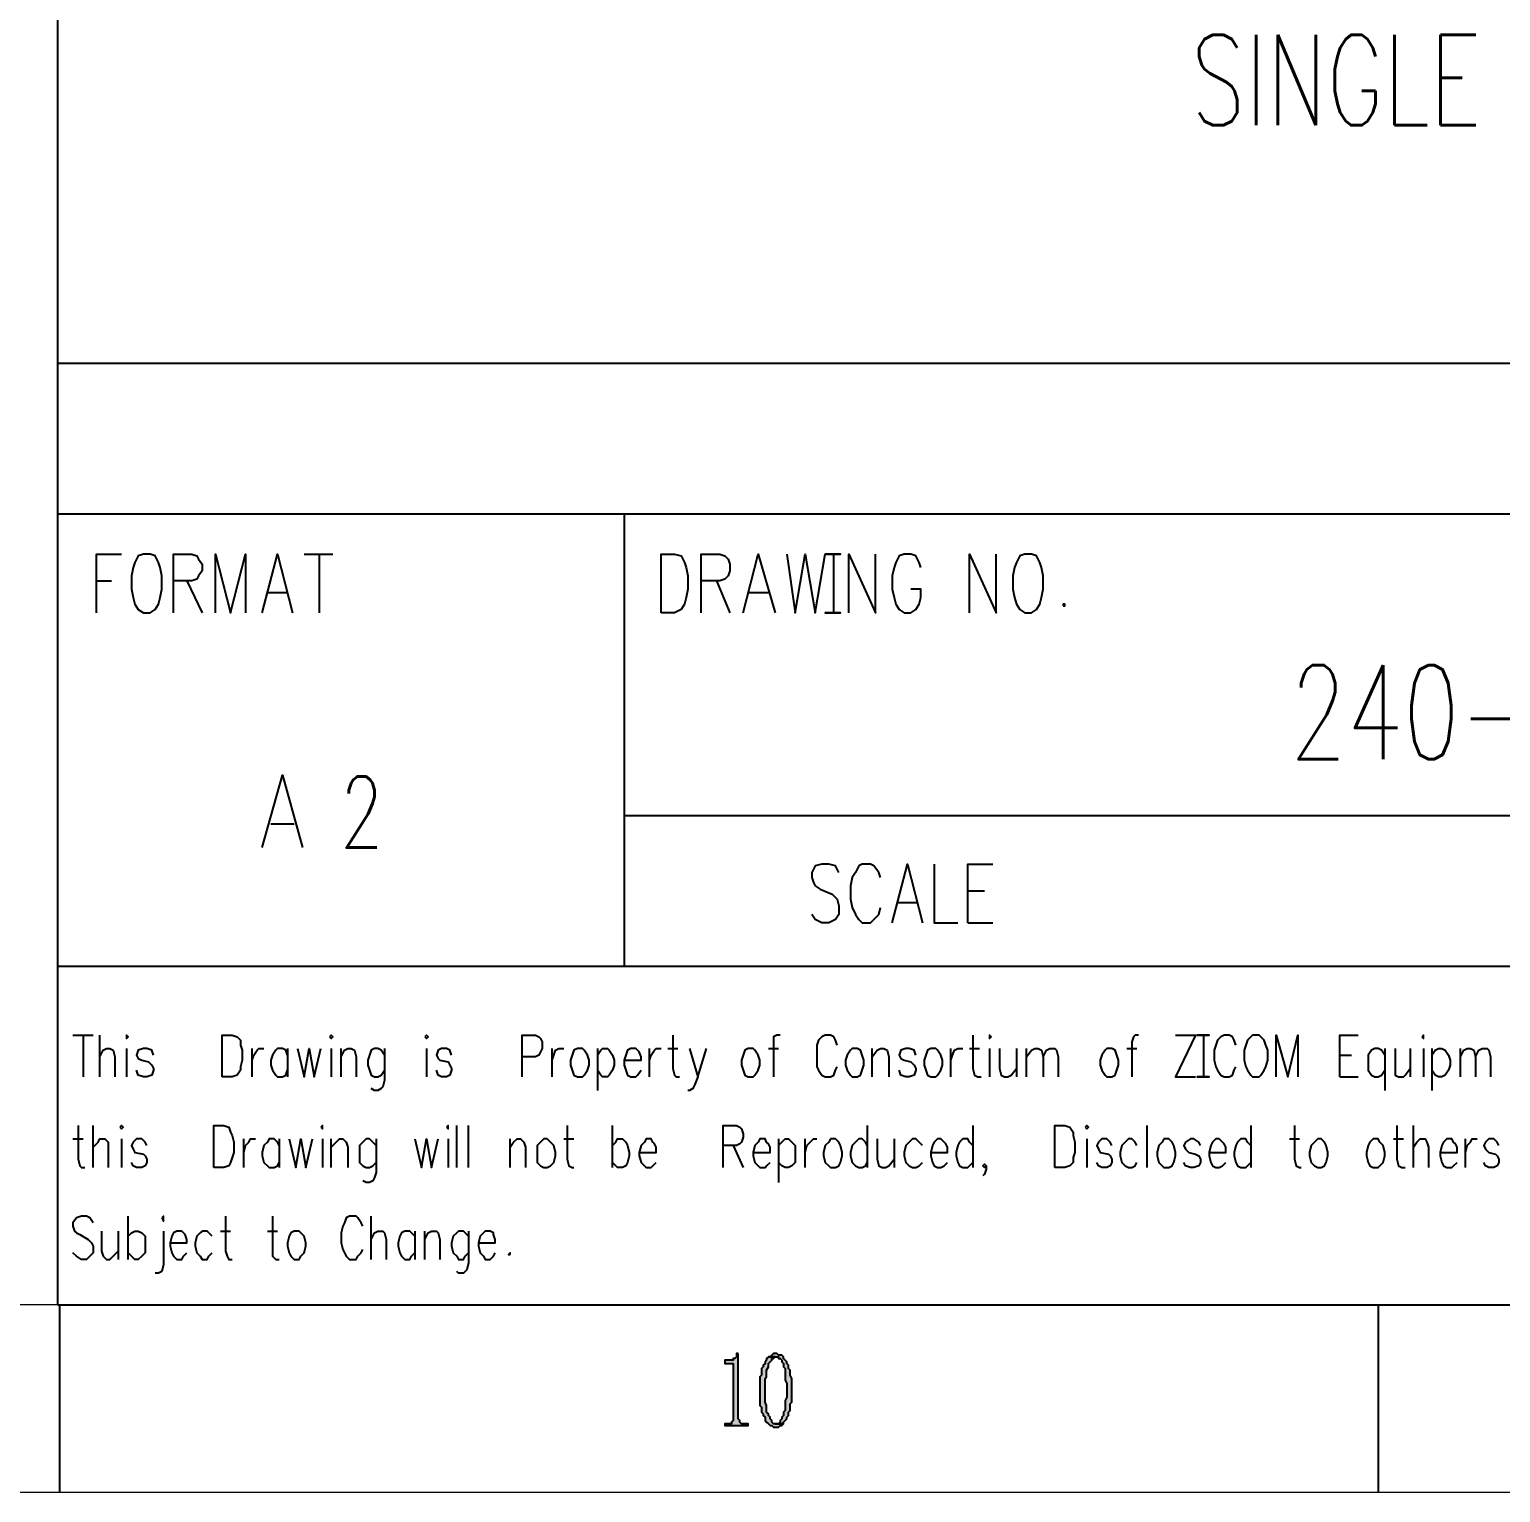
# Model space of a CAD drawing. Header units: inches. Extents: x 35 to 2894, y 23 to 617.
# Drawn here: x 1680.5 to 1758.6, y 22.8 to 100.5 of the extents above; entities that cross this region are included whole.
import ezdxf

# ---------------------------------------------------------------- set-up
doc = ezdxf.new("R2010")
doc.units = ezdxf.units.IN
doc.header["$MEASUREMENT"] = 0
doc.layers.add('Layer 1', color=7, linetype='Continuous')
doc.styles.add('HZTXT', font='simplexs.shx', dxfattribs={"width": 0.7, "bigfont": 'hztxt.shx'})
doc.styles.add('ROMANS', font='txt.shx', dxfattribs={"width": 0.8})

msp = doc.modelspace()

# ---------------------------------------------------------------- hatches: boundary and pattern name
at = {"layer": 'Layer 1'}
for points in [[(1718.11, 30.187), (1718.021, 30.187), (1718.021, 30.098), (1718.021, 30.009), (1717.932, 29.92), (1717.843, 29.92), (1717.843, 29.831), (1717.398, 29.831), (1717.398, 29.653), (1717.843, 29.653), (1717.843, 29.564), (1717.843, 26.628), (1717.754, 26.54), (1717.754, 26.451), (1717.665, 26.451), (1717.576, 26.451), (1717.398, 26.451), (1717.398, 26.362), (1718.644, 26.362), (1718.644, 26.451), (1718.466, 26.451), (1718.288, 26.451), (1718.199, 26.54), (1718.199, 26.628), (1718.11, 26.717)], [(1719.711, 30.009), (1719.622, 29.92), (1719.622, 29.831), (1719.534, 29.742), (1719.534, 29.653), (1719.445, 29.564), (1719.445, 29.475), (1719.356, 29.386), (1719.356, 29.03), (1719.266, 28.941), (1719.266, 27.429), (1719.356, 27.34), (1719.356, 27.251), (1719.356, 27.073), (1719.445, 26.984), (1719.445, 26.895), (1719.534, 26.806), (1719.534, 26.628), (1719.622, 26.54), (1719.711, 26.451), (1719.8, 26.362), (1719.889, 26.362), (1719.978, 26.272), (1720.245, 26.272), (1720.334, 26.362), (1720.423, 26.362), (1720.512, 26.451), (1719.978, 26.451), (1719.889, 26.54), (1719.889, 26.628), (1719.8, 26.717), (1719.8, 26.806), (1719.711, 26.895), (1719.711, 26.984), (1719.622, 27.073), (1719.622, 27.429), (1719.534, 27.607), (1719.534, 28.852), (1719.622, 28.941), (1719.622, 29.297), (1719.711, 29.475), (1719.711, 29.653), (1719.8, 29.742), (1719.889, 29.831), (1719.889, 29.92), (1719.978, 29.92), (1720.067, 30.009)], [(1720.067, 30.187), (1719.978, 30.187), (1719.889, 30.098), (1719.8, 30.009), (1719.711, 30.009), (1720.067, 30.009), (1720.245, 30.009), (1720.245, 29.92), (1720.334, 29.92), (1720.423, 29.831), (1720.423, 29.742), (1720.512, 29.653), (1720.512, 29.475), (1720.601, 29.386), (1720.601, 28.764), (1720.69, 28.586), (1720.69, 28.497), (1720.69, 28.408), (1720.69, 27.874), (1720.601, 27.696), (1720.601, 27.162), (1720.512, 27.073), (1720.512, 26.895), (1720.423, 26.806), (1720.423, 26.717), (1720.334, 26.628), (1720.334, 26.54), (1720.245, 26.451), (1720.067, 26.451), (1720.512, 26.451), (1720.512, 26.54), (1720.601, 26.628), (1720.69, 26.717), (1720.69, 26.806), (1720.779, 26.895), (1720.779, 27.073), (1720.868, 27.162), (1720.868, 27.518), (1720.957, 27.607), (1720.957, 28.852), (1720.868, 29.03), (1720.868, 29.297), (1720.779, 29.386), (1720.779, 29.564), (1720.69, 29.653), (1720.69, 29.742), (1720.601, 29.831), (1720.512, 29.92), (1720.512, 30.009), (1720.423, 30.098), (1720.245, 30.098), (1720.156, 30.187)]]:
    msp.add_hatch(color=0, dxfattribs=at).paths.add_polyline_path(points)

# ---------------------------------------------------------------- linework, layer by layer
for p, q in [((1681.991, 82.751), (1882.067, 82.751)), ((1681.991, 74.748), (1882.067, 74.748))]:
    msp.add_line(p, q)
at = {"layer": 'Layer 1', "color": 5, "lineweight": 15}
msp.add_lwpolyline([(1051.96, 616.805), (1892.031, 616.805), (1892.031, 22.803), (1051.96, 22.803), (1051.96, 616.805)], dxfattribs=at)
at = {"layer": 'Layer 1', "color": 0, "lineweight": 9}
msp.add_lwpolyline([(1061.923, 606.841), (1882.067, 606.841), (1882.067, 32.767), (1061.923, 32.767), (1061.923, 606.841)], dxfattribs=at)
at = {"layer": 'Layer 1', "color": 0, "lineweight": -3}
for points in [[(1681.991, 32.767), (1681.991, 254.817)], [(1681.991, 74.757), (1882.067, 74.757)], [(1712.061, 74.757), (1712.061, 50.737)], [(1712.061, 74.757), (1712.061, 50.737)], [(1684.037, 69.508), (1684.037, 72.622), (1685.372, 72.622)], [(1686.528, 72.622), (1686.261, 72.533), (1686.084, 72.177), (1685.995, 71.91), (1685.906, 71.465), (1685.906, 70.754), (1685.995, 70.309), (1686.084, 69.953), (1686.261, 69.686), (1686.528, 69.508), (1686.884, 69.508), (1687.151, 69.686), (1687.329, 69.953), (1687.418, 70.309), (1687.507, 70.754), (1687.507, 71.465), (1687.418, 71.91), (1687.329, 72.177), (1687.151, 72.533), (1686.884, 72.622), (1686.528, 72.622)], [(1688.13, 69.508), (1688.13, 72.622), (1689.108, 72.622), (1689.375, 72.533), (1689.464, 72.355), (1689.642, 72.088), (1689.642, 71.732), (1689.464, 71.465), (1689.375, 71.288), (1689.108, 71.199), (1688.13, 71.199)], [(1690.354, 69.508), (1690.354, 72.622), (1691.154, 69.508), (1691.955, 72.622), (1691.955, 69.508)], [(1692.845, 69.508), (1693.646, 72.622), (1694.446, 69.508)], [(1695.069, 72.622), (1696.581, 72.622)], [(1695.87, 72.622), (1695.87, 69.508)], [(1714.018, 69.508), (1714.018, 72.622), (1714.729, 72.622), (1715.086, 72.533), (1715.263, 72.177), (1715.352, 71.91), (1715.441, 71.465), (1715.441, 70.754), (1715.352, 70.309), (1715.263, 69.953), (1715.086, 69.686), (1714.729, 69.508), (1714.018, 69.508)], [(1716.153, 69.508), (1716.153, 72.622), (1717.131, 72.622), (1717.398, 72.533), (1717.576, 72.355), (1717.665, 72.088), (1717.665, 71.732), (1717.576, 71.465), (1717.398, 71.288), (1717.131, 71.199), (1716.153, 71.199)], [(1718.377, 69.508), (1719.177, 72.622), (1720.067, 69.508)], [(1720.69, 72.622), (1721.134, 69.508), (1721.669, 72.622), (1722.202, 69.508), (1722.736, 72.622)], [(1723.181, 69.508), (1723.536, 69.508), (1722.736, 69.508), (1723.181, 69.508), (1723.181, 72.622), (1723.536, 72.622), (1722.736, 72.622), (1723.181, 72.622)], [(1723.982, 69.508), (1723.982, 72.622), (1725.405, 69.508), (1725.405, 72.622)], [(1727.807, 71.91), (1727.718, 72.177), (1727.54, 72.533), (1727.273, 72.622), (1726.917, 72.622), (1726.65, 72.533), (1726.472, 72.177), (1726.383, 71.91), (1726.294, 71.465), (1726.294, 70.754), (1726.383, 70.309), (1726.472, 69.953), (1726.65, 69.686), (1726.917, 69.508), (1727.273, 69.508), (1727.54, 69.686), (1727.718, 69.953), (1727.807, 70.309), (1727.807, 70.754), (1727.273, 70.754)], [(1730.387, 69.508), (1730.387, 72.622), (1731.81, 69.508), (1731.81, 72.622)], [(1733.322, 72.622), (1733.055, 72.533), (1732.878, 72.177), (1732.789, 71.91), (1732.7, 71.465), (1732.7, 70.754), (1732.789, 70.309), (1732.878, 69.953), (1733.055, 69.686), (1733.322, 69.508), (1733.679, 69.508), (1733.945, 69.686), (1734.123, 69.953), (1734.212, 70.309), (1734.301, 70.754), (1734.301, 71.465), (1734.212, 71.91), (1734.123, 72.177), (1733.945, 72.533), (1733.679, 72.622), (1733.322, 72.622)], [(1684.037, 71.199), (1684.838, 71.199)], [(1688.841, 71.199), (1689.642, 69.508)], [(1716.953, 71.199), (1717.665, 69.508)], [(1693.111, 70.576), (1694.179, 70.576)], [(1718.644, 70.576), (1719.711, 70.576)], [(1735.368, 69.864), (1735.458, 69.864), (1735.458, 69.953), (1735.368, 69.953), (1735.368, 69.864)], [(1692.845, 57.053), (1693.912, 60.879), (1694.98, 57.053)], [(1712.061, 58.744), (1852.087, 58.744)], [(1693.289, 58.299), (1694.535, 58.299)], [(1723.447, 55.719), (1723.27, 56.075), (1722.914, 56.164), (1722.558, 56.164), (1722.202, 56.075), (1722.024, 55.719), (1722.024, 55.452), (1722.113, 55.185), (1722.202, 55.008), (1722.469, 54.829), (1723.092, 54.563), (1723.27, 54.385), (1723.358, 54.296), (1723.447, 53.94), (1723.447, 53.495), (1723.27, 53.228), (1722.914, 53.05), (1722.558, 53.05), (1722.202, 53.228), (1722.024, 53.495)], [(1725.672, 55.452), (1725.582, 55.719), (1725.316, 56.075), (1725.138, 56.164), (1724.693, 56.164), (1724.515, 56.075), (1724.337, 55.719), (1724.159, 55.452), (1724.07, 55.008), (1724.07, 54.296), (1724.159, 53.851), (1724.337, 53.495), (1724.515, 53.228), (1724.693, 53.05), (1725.138, 53.05), (1725.316, 53.228), (1725.582, 53.495), (1725.672, 53.851)], [(1726.294, 53.05), (1727.095, 56.164), (1727.896, 53.05)], [(1728.518, 56.164), (1728.518, 53.05), (1729.764, 53.05)], [(1730.298, 53.05), (1730.298, 56.164), (1731.632, 56.164)], [(1730.298, 54.741), (1731.187, 54.741)], [(1726.561, 54.118), (1727.629, 54.118)], [(1730.298, 53.05), (1731.632, 53.05)], [(1681.991, 50.737), (1882.067, 50.737)], [(1681.991, 50.737), (1882.067, 50.737)], [(1681.991, 50.737), (1882.067, 50.737)], [(1681.991, 50.737), (1882.067, 50.737)], [(1682.792, 47.09), (1683.86, 47.09)], [(1683.325, 47.09), (1683.325, 44.866)], [(1684.215, 44.866), (1684.215, 47.09)], [(1685.638, 47.001), (1685.638, 46.912), (1685.727, 47.001), (1685.638, 47.09), (1685.638, 47.001)], [(1690.709, 44.866), (1690.709, 47.09), (1691.243, 47.09), (1691.51, 47.001), (1691.688, 46.823), (1691.688, 46.556), (1691.777, 46.289), (1691.777, 45.755), (1691.688, 45.4), (1691.688, 45.221), (1691.51, 44.955), (1691.243, 44.866), (1690.709, 44.866)], [(1696.403, 47.001), (1696.492, 46.912), (1696.581, 47.001), (1696.492, 47.09), (1696.403, 47.001)], [(1701.474, 47.001), (1701.563, 46.912), (1701.652, 47.001), (1701.563, 47.09), (1701.474, 47.001)], [(1706.634, 44.866), (1706.634, 47.09), (1707.345, 47.09), (1707.524, 47.001), (1707.613, 46.912), (1707.702, 46.734), (1707.702, 46.378), (1707.613, 46.2), (1707.524, 46.022), (1707.345, 45.933), (1706.634, 45.933)], [(1714.64, 47.09), (1714.64, 45.311), (1714.729, 44.955), (1714.818, 44.866), (1714.996, 44.866)], [(1720.334, 47.09), (1720.156, 47.09), (1719.978, 47.001), (1719.978, 44.866)], [(1723.358, 46.556), (1723.27, 46.823), (1723.181, 47.001), (1723.003, 47.09), (1722.736, 47.09), (1722.558, 47.001), (1722.38, 46.823), (1722.291, 46.556), (1722.291, 45.4), (1722.38, 45.221), (1722.558, 44.955), (1722.736, 44.866), (1723.003, 44.866), (1723.181, 44.955), (1723.27, 45.221), (1723.358, 45.4)], [(1730.565, 47.09), (1730.565, 45.311), (1730.654, 44.955), (1730.831, 44.866), (1731.009, 44.866)], [(1731.455, 47.001), (1731.455, 46.912), (1731.543, 47.001), (1731.455, 47.09), (1731.455, 47.001)], [(1739.372, 47.09), (1739.194, 47.09), (1739.105, 47.001), (1739.016, 46.734), (1739.016, 44.866)], [(1750.047, 44.866), (1750.047, 47.09), (1751.026, 47.09)], [(1754.407, 47.001), (1754.495, 46.912), (1754.495, 47.09), (1754.407, 47.001)], [(1684.215, 45.933), (1684.393, 46.289), (1684.571, 46.378), (1684.749, 46.378), (1684.927, 46.289), (1685.016, 45.933), (1685.016, 44.866)], [(1685.638, 46.378), (1685.638, 44.866)], [(1687.062, 46.022), (1686.973, 46.289), (1686.706, 46.378), (1686.528, 46.378), (1686.261, 46.289), (1686.173, 46.022), (1686.261, 45.844), (1686.439, 45.755), (1686.795, 45.666), (1686.973, 45.488), (1687.062, 45.311), (1687.062, 45.221), (1686.973, 44.955), (1686.706, 44.866), (1686.528, 44.866), (1686.261, 44.955), (1686.173, 45.221)], [(1692.311, 44.866), (1692.311, 46.378)], [(1692.311, 45.755), (1692.4, 46.022), (1692.578, 46.289), (1692.667, 46.378), (1692.933, 46.378)], [(1694.179, 46.022), (1694.09, 46.289), (1693.912, 46.378), (1693.646, 46.378), (1693.557, 46.289), (1693.378, 46.022), (1693.289, 45.755), (1693.289, 45.488), (1693.378, 45.221), (1693.557, 44.955), (1693.646, 44.866), (1693.912, 44.866), (1694.09, 44.955), (1694.179, 45.221)], [(1694.179, 46.378), (1694.179, 44.866)], [(1694.713, 46.378), (1695.069, 44.866), (1695.335, 46.378), (1695.603, 44.866), (1695.958, 46.378)], [(1696.492, 46.378), (1696.492, 44.866)], [(1697.026, 44.866), (1697.026, 46.378)], [(1697.026, 45.933), (1697.204, 46.289), (1697.381, 46.378), (1697.559, 46.378), (1697.738, 46.289), (1697.827, 45.933), (1697.827, 44.866)], [(1699.339, 46.022), (1699.161, 46.289), (1698.983, 46.378), (1698.805, 46.378), (1698.627, 46.289), (1698.538, 46.022), (1698.449, 45.755), (1698.449, 45.488), (1698.538, 45.221), (1698.627, 44.955), (1698.805, 44.866), (1698.983, 44.866), (1699.161, 44.955), (1699.339, 45.221)], [(1699.339, 46.378), (1699.339, 44.688), (1699.25, 44.332), (1699.161, 44.243), (1698.983, 44.154), (1698.805, 44.154), (1698.627, 44.243)], [(1701.563, 46.378), (1701.563, 44.866)], [(1702.897, 46.022), (1702.808, 46.289), (1702.63, 46.378), (1702.364, 46.378), (1702.186, 46.289), (1702.097, 46.022), (1702.186, 45.844), (1702.275, 45.755), (1702.719, 45.666), (1702.808, 45.488), (1702.897, 45.311), (1702.897, 45.221), (1702.808, 44.955), (1702.63, 44.866), (1702.364, 44.866), (1702.186, 44.955), (1702.097, 45.221)], [(1708.235, 44.866), (1708.235, 46.378)], [(1708.235, 45.755), (1708.324, 46.022), (1708.413, 46.289), (1708.591, 46.378), (1708.858, 46.378)], [(1709.57, 46.378), (1709.391, 46.289), (1709.302, 46.022), (1709.214, 45.755), (1709.214, 45.488), (1709.302, 45.221), (1709.391, 44.955), (1709.57, 44.866), (1709.837, 44.866), (1709.926, 44.955), (1710.103, 45.221), (1710.192, 45.488), (1710.192, 45.755), (1710.103, 46.022), (1709.926, 46.289), (1709.837, 46.378), (1709.57, 46.378)], [(1710.637, 46.378), (1710.637, 44.154)], [(1710.637, 46.022), (1710.815, 46.289), (1710.904, 46.378), (1711.171, 46.378), (1711.26, 46.289), (1711.438, 46.022), (1711.526, 45.755), (1711.526, 45.488), (1711.438, 45.221), (1711.26, 44.955), (1711.171, 44.866), (1710.904, 44.866), (1710.815, 44.955), (1710.637, 45.221)], [(1712.061, 45.755), (1712.95, 45.755), (1712.95, 45.933), (1712.861, 46.2), (1712.772, 46.289), (1712.683, 46.378), (1712.416, 46.378), (1712.238, 46.289), (1712.15, 46.022), (1712.061, 45.755), (1712.061, 45.488), (1712.15, 45.221), (1712.238, 44.955), (1712.416, 44.866), (1712.683, 44.866), (1712.772, 44.955), (1712.95, 45.221)], [(1713.395, 44.866), (1713.395, 46.378)], [(1713.395, 45.755), (1713.484, 46.022), (1713.662, 46.289), (1713.75, 46.378), (1714.018, 46.378)], [(1714.374, 46.378), (1714.907, 46.378)], [(1715.53, 46.378), (1715.975, 44.866), (1716.42, 46.378)], [(1718.644, 46.378), (1718.466, 46.289), (1718.377, 46.022), (1718.288, 45.755), (1718.288, 45.488), (1718.377, 45.221), (1718.466, 44.955), (1718.644, 44.866), (1718.91, 44.866), (1718.999, 44.955), (1719.177, 45.221), (1719.266, 45.488), (1719.266, 45.755), (1719.177, 46.022), (1718.999, 46.289), (1718.91, 46.378), (1718.644, 46.378)], [(1719.711, 46.378), (1720.245, 46.378)], [(1724.159, 46.378), (1724.07, 46.289), (1723.893, 46.022), (1723.804, 45.755), (1723.804, 45.488), (1723.893, 45.221), (1724.07, 44.955), (1724.159, 44.866), (1724.426, 44.866), (1724.604, 44.955), (1724.693, 45.221), (1724.782, 45.488), (1724.782, 45.755), (1724.693, 46.022), (1724.604, 46.289), (1724.426, 46.378), (1724.159, 46.378)], [(1725.227, 44.866), (1725.227, 46.378)], [(1725.227, 45.933), (1725.494, 46.289), (1725.672, 46.378), (1725.85, 46.378), (1726.028, 46.289), (1726.117, 45.933), (1726.117, 44.866)], [(1727.54, 46.022), (1727.451, 46.289), (1727.184, 46.378), (1727.007, 46.378), (1726.739, 46.289), (1726.65, 46.022), (1726.739, 45.844), (1726.917, 45.755), (1727.273, 45.666), (1727.451, 45.488), (1727.54, 45.311), (1727.54, 45.221), (1727.451, 44.955), (1727.184, 44.866), (1727.007, 44.866), (1726.739, 44.955), (1726.65, 45.221)], [(1728.341, 46.378), (1728.163, 46.289), (1728.074, 46.022), (1727.985, 45.755), (1727.985, 45.488), (1728.074, 45.221), (1728.163, 44.955), (1728.341, 44.866), (1728.607, 44.866), (1728.696, 44.955), (1728.874, 45.221), (1728.963, 45.488), (1728.963, 45.755), (1728.874, 46.022), (1728.696, 46.289), (1728.607, 46.378), (1728.341, 46.378)], [(1729.408, 44.866), (1729.408, 46.378)], [(1729.408, 45.755), (1729.497, 46.022), (1729.586, 46.289), (1729.764, 46.378), (1730.031, 46.378)], [(1730.387, 46.378), (1730.92, 46.378)], [(1731.455, 46.378), (1731.455, 44.866)], [(1731.988, 46.378), (1731.988, 45.311), (1732.077, 44.955), (1732.255, 44.866), (1732.433, 44.866), (1732.611, 44.955), (1732.878, 45.311)], [(1732.878, 46.378), (1732.878, 44.866)], [(1733.412, 44.866), (1733.412, 46.378)], [(1733.412, 45.933), (1733.679, 46.289), (1733.856, 46.378), (1734.034, 46.378), (1734.212, 46.289), (1734.301, 45.933), (1734.301, 44.866)], [(1734.301, 45.933), (1734.479, 46.289), (1734.657, 46.378), (1734.924, 46.378), (1735.013, 46.289), (1735.102, 45.933), (1735.102, 44.866)], [(1737.682, 46.378), (1737.593, 46.289), (1737.414, 46.022), (1737.326, 45.755), (1737.326, 45.488), (1737.414, 45.221), (1737.593, 44.955), (1737.682, 44.866), (1737.949, 44.866), (1738.127, 44.955), (1738.215, 45.221), (1738.304, 45.488), (1738.304, 45.755), (1738.215, 46.022), (1738.127, 46.289), (1737.949, 46.378), (1737.682, 46.378)], [(1738.749, 46.378), (1739.283, 46.378)], [(1752.449, 46.022), (1752.271, 46.289), (1752.094, 46.378), (1751.916, 46.378), (1751.738, 46.289), (1751.559, 46.022), (1751.559, 45.221), (1751.738, 44.955), (1751.916, 44.866), (1752.094, 44.866), (1752.271, 44.955), (1752.449, 45.221)], [(1752.449, 46.378), (1752.449, 44.154)], [(1752.983, 46.378), (1752.983, 44.955), (1753.161, 44.866), (1753.428, 44.866), (1753.517, 44.955), (1753.784, 45.311)], [(1753.784, 46.378), (1753.784, 44.866)], [(1754.495, 46.378), (1754.495, 44.866)], [(1754.94, 46.378), (1754.94, 44.154)], [(1754.94, 46.022), (1755.119, 46.289), (1755.296, 46.378), (1755.474, 46.378), (1755.652, 46.289), (1755.83, 46.022), (1755.919, 45.755), (1755.919, 45.488), (1755.83, 45.221), (1755.652, 44.955), (1755.474, 44.866), (1755.296, 44.866), (1755.119, 44.955), (1754.94, 45.221)], [(1756.453, 44.866), (1756.453, 46.378)], [(1756.453, 45.933), (1756.631, 46.289), (1756.808, 46.378), (1756.986, 46.378), (1757.165, 46.289), (1757.254, 45.933), (1757.254, 44.866)], [(1757.254, 45.933), (1757.431, 46.289), (1757.609, 46.378), (1757.876, 46.378), (1757.965, 46.289), (1758.054, 45.933), (1758.054, 44.866)], [(1750.047, 46.022), (1750.67, 46.022)], [(1715.975, 44.866), (1715.797, 44.421), (1715.708, 44.243), (1715.53, 44.154), (1715.441, 44.154)], [(1750.047, 44.866), (1751.026, 44.866)], [(1683.059, 42.286), (1683.059, 40.507), (1683.148, 40.151), (1683.237, 40.062), (1683.414, 40.062)], [(1683.86, 40.062), (1683.86, 42.286)], [(1685.283, 42.197), (1685.372, 42.108), (1685.461, 42.197), (1685.372, 42.286), (1685.283, 42.197)], [(1690.265, 40.062), (1690.265, 42.286), (1690.798, 42.286), (1691.065, 42.197), (1691.154, 41.93), (1691.243, 41.752), (1691.333, 41.396), (1691.333, 40.862), (1691.243, 40.596), (1691.154, 40.328), (1691.065, 40.151), (1690.798, 40.062), (1690.265, 40.062)], [(1695.958, 42.197), (1696.047, 42.108), (1696.047, 42.286), (1695.958, 42.197)], [(1702.63, 42.197), (1702.719, 42.108), (1702.719, 42.286), (1702.63, 42.197)], [(1703.164, 40.062), (1703.164, 42.286)], [(1703.787, 40.062), (1703.787, 42.286)], [(1709.036, 42.286), (1709.036, 40.507), (1709.125, 40.151), (1709.302, 40.062), (1709.391, 40.062)], [(1711.438, 40.062), (1711.438, 42.286)], [(1717.31, 40.062), (1717.31, 42.286), (1718.021, 42.286), (1718.199, 42.197), (1718.288, 42.108), (1718.377, 41.841), (1718.377, 41.663), (1718.288, 41.396), (1718.199, 41.307), (1718.021, 41.218), (1717.31, 41.218)], [(1724.96, 42.286), (1724.96, 40.062)], [(1730.565, 42.286), (1730.565, 40.062)], [(1734.924, 40.062), (1734.924, 42.286), (1735.458, 42.286), (1735.725, 42.197), (1735.903, 41.93), (1735.903, 41.752), (1735.991, 41.396), (1735.991, 40.862), (1735.903, 40.596), (1735.903, 40.328), (1735.725, 40.151), (1735.458, 40.062), (1734.924, 40.062)], [(1736.525, 42.197), (1736.614, 42.108), (1736.703, 42.197), (1736.614, 42.286), (1736.525, 42.197)], [(1739.817, 40.062), (1739.817, 42.286)], [(1745.333, 42.286), (1745.333, 40.062)], [(1747.646, 42.286), (1747.646, 40.507), (1747.735, 40.151), (1747.912, 40.062), (1748.001, 40.062)], [(1753.072, 42.286), (1753.072, 40.507), (1753.161, 40.151), (1753.339, 40.062), (1753.517, 40.062)], [(1753.962, 40.062), (1753.962, 42.286)], [(1682.792, 41.574), (1683.325, 41.574)], [(1683.86, 41.129), (1684.126, 41.396), (1684.215, 41.574), (1684.482, 41.574), (1684.66, 41.396), (1684.66, 40.062)], [(1685.372, 41.574), (1685.372, 40.062)], [(1686.706, 41.218), (1686.617, 41.396), (1686.439, 41.574), (1686.173, 41.574), (1685.995, 41.396), (1685.906, 41.218), (1685.995, 41.04), (1686.084, 40.862), (1686.528, 40.773), (1686.617, 40.684), (1686.706, 40.507), (1686.706, 40.328), (1686.617, 40.151), (1686.439, 40.062), (1686.173, 40.062), (1685.995, 40.151), (1685.906, 40.328)], [(1691.866, 40.062), (1691.866, 41.574)], [(1691.866, 40.862), (1691.955, 41.218), (1692.133, 41.396), (1692.222, 41.574), (1692.489, 41.574)], [(1693.734, 41.218), (1693.646, 41.396), (1693.468, 41.574), (1693.2, 41.574), (1693.111, 41.396), (1692.933, 41.218), (1692.845, 40.862), (1692.845, 40.684), (1692.933, 40.328), (1693.111, 40.151), (1693.2, 40.062), (1693.468, 40.062), (1693.646, 40.151), (1693.734, 40.328)], [(1693.734, 41.574), (1693.734, 40.062)], [(1694.268, 41.574), (1694.624, 40.062), (1694.891, 41.574), (1695.157, 40.062), (1695.513, 41.574)], [(1696.047, 41.574), (1696.047, 40.062)], [(1696.492, 40.062), (1696.492, 41.574)], [(1696.492, 41.129), (1696.759, 41.396), (1696.937, 41.574), (1697.115, 41.574), (1697.293, 41.396), (1697.381, 41.129), (1697.381, 40.062)], [(1698.894, 41.218), (1698.716, 41.396), (1698.538, 41.574), (1698.36, 41.574), (1698.182, 41.396), (1698.005, 41.218), (1698.005, 40.328), (1698.182, 40.151), (1698.36, 40.062), (1698.538, 40.062), (1698.716, 40.151), (1698.894, 40.328)], [(1698.894, 41.574), (1698.894, 39.795), (1698.805, 39.528), (1698.716, 39.35), (1698.538, 39.261), (1698.36, 39.261), (1698.182, 39.35)], [(1700.94, 41.574), (1701.296, 40.062), (1701.563, 41.574), (1701.829, 40.062), (1702.186, 41.574)], [(1702.719, 41.574), (1702.719, 40.062)], [(1706.011, 40.062), (1706.011, 41.574)], [(1706.011, 41.129), (1706.189, 41.396), (1706.367, 41.574), (1706.545, 41.574), (1706.723, 41.396), (1706.812, 41.129), (1706.812, 40.062)], [(1707.79, 41.574), (1707.613, 41.396), (1707.435, 41.218), (1707.435, 40.328), (1707.613, 40.151), (1707.79, 40.062), (1707.968, 40.062), (1708.146, 40.151), (1708.324, 40.328), (1708.413, 40.684), (1708.413, 40.862), (1708.324, 41.218), (1708.146, 41.396), (1707.968, 41.574), (1707.79, 41.574)], [(1708.858, 41.574), (1709.391, 41.574)], [(1711.438, 41.218), (1711.615, 41.396), (1711.705, 41.574), (1711.972, 41.574), (1712.15, 41.396), (1712.238, 41.218), (1712.327, 40.862), (1712.327, 40.684), (1712.238, 40.328), (1712.15, 40.151), (1711.972, 40.062), (1711.705, 40.062), (1711.615, 40.151), (1711.438, 40.328)], [(1712.861, 40.862), (1713.75, 40.862), (1713.75, 41.129), (1713.662, 41.307), (1713.573, 41.396), (1713.484, 41.574), (1713.217, 41.574), (1713.128, 41.396), (1712.95, 41.218), (1712.861, 40.862), (1712.861, 40.684), (1712.95, 40.328), (1713.128, 40.151), (1713.217, 40.062), (1713.484, 40.062), (1713.573, 40.151), (1713.75, 40.328)], [(1718.91, 40.862), (1719.8, 40.862), (1719.8, 41.129), (1719.711, 41.307), (1719.622, 41.396), (1719.534, 41.574), (1719.266, 41.574), (1719.177, 41.396), (1718.999, 41.218), (1718.91, 40.862), (1718.91, 40.684), (1718.999, 40.328), (1719.177, 40.151), (1719.266, 40.062), (1719.534, 40.062), (1719.622, 40.151), (1719.8, 40.328)], [(1720.245, 41.574), (1720.245, 39.261)], [(1720.245, 41.218), (1720.423, 41.396), (1720.601, 41.574), (1720.779, 41.574), (1720.957, 41.396), (1721.134, 41.218), (1721.134, 40.328), (1720.957, 40.151), (1720.779, 40.062), (1720.601, 40.062), (1720.423, 40.151), (1720.245, 40.328)], [(1721.669, 40.062), (1721.669, 41.574)], [(1721.669, 40.862), (1721.758, 41.218), (1721.935, 41.396), (1722.113, 41.574), (1722.291, 41.574)], [(1723.003, 41.574), (1722.914, 41.396), (1722.736, 41.218), (1722.647, 40.862), (1722.647, 40.684), (1722.736, 40.328), (1722.914, 40.151), (1723.003, 40.062), (1723.27, 40.062), (1723.447, 40.151), (1723.536, 40.328), (1723.626, 40.684), (1723.626, 40.862), (1723.536, 41.218), (1723.447, 41.396), (1723.27, 41.574), (1723.003, 41.574)], [(1724.96, 41.218), (1724.871, 41.396), (1724.693, 41.574), (1724.515, 41.574), (1724.337, 41.396), (1724.159, 41.218), (1724.07, 40.862), (1724.07, 40.684), (1724.159, 40.328), (1724.337, 40.151), (1724.515, 40.062), (1724.693, 40.062), (1724.871, 40.151), (1724.96, 40.328)], [(1725.494, 41.574), (1725.494, 40.507), (1725.582, 40.151), (1725.761, 40.062), (1725.939, 40.062), (1726.117, 40.151), (1726.383, 40.507)], [(1726.383, 41.574), (1726.383, 40.062)], [(1727.896, 41.218), (1727.718, 41.396), (1727.54, 41.574), (1727.362, 41.574), (1727.184, 41.396), (1727.007, 41.218), (1726.917, 40.862), (1726.917, 40.684), (1727.007, 40.328), (1727.184, 40.151), (1727.362, 40.062), (1727.54, 40.062), (1727.718, 40.151), (1727.896, 40.328)], [(1728.341, 40.862), (1729.231, 40.862), (1729.231, 41.129), (1729.142, 41.307), (1729.052, 41.396), (1728.874, 41.574), (1728.696, 41.574), (1728.518, 41.396), (1728.43, 41.218), (1728.341, 40.862), (1728.341, 40.684), (1728.43, 40.328), (1728.518, 40.151), (1728.696, 40.062), (1728.874, 40.062), (1729.052, 40.151), (1729.231, 40.328)], [(1730.565, 41.218), (1730.387, 41.396), (1730.298, 41.574), (1730.031, 41.574), (1729.853, 41.396), (1729.764, 41.218), (1729.675, 40.862), (1729.675, 40.684), (1729.764, 40.328), (1729.853, 40.151), (1730.031, 40.062), (1730.298, 40.062), (1730.387, 40.151), (1730.565, 40.328)], [(1736.614, 41.574), (1736.614, 40.062)], [(1737.949, 41.218), (1737.86, 41.396), (1737.682, 41.574), (1737.414, 41.574), (1737.237, 41.396), (1737.148, 41.218), (1737.237, 41.04), (1737.326, 40.862), (1737.771, 40.773), (1737.86, 40.684), (1737.949, 40.507), (1737.949, 40.328), (1737.86, 40.151), (1737.682, 40.062), (1737.414, 40.062), (1737.237, 40.151), (1737.148, 40.328)], [(1739.283, 41.218), (1739.194, 41.396), (1739.016, 41.574), (1738.838, 41.574), (1738.66, 41.396), (1738.482, 41.218), (1738.393, 40.862), (1738.393, 40.684), (1738.482, 40.328), (1738.66, 40.151), (1738.838, 40.062), (1739.016, 40.062), (1739.194, 40.151), (1739.283, 40.328)], [(1740.706, 41.574), (1740.617, 41.396), (1740.439, 41.218), (1740.351, 40.862), (1740.351, 40.684), (1740.439, 40.328), (1740.617, 40.151), (1740.706, 40.062), (1740.973, 40.062), (1741.151, 40.151), (1741.24, 40.328), (1741.329, 40.684), (1741.329, 40.862), (1741.24, 41.218), (1741.151, 41.396), (1740.973, 41.574), (1740.706, 41.574)], [(1742.663, 41.218), (1742.575, 41.396), (1742.308, 41.574), (1742.13, 41.574), (1741.863, 41.396), (1741.774, 41.218), (1741.863, 41.04), (1742.041, 40.862), (1742.397, 40.773), (1742.575, 40.684), (1742.663, 40.507), (1742.663, 40.328), (1742.575, 40.151), (1742.308, 40.062), (1742.13, 40.062), (1741.863, 40.151), (1741.774, 40.328)], [(1743.109, 40.862), (1743.998, 40.862), (1743.998, 41.129), (1743.909, 41.307), (1743.82, 41.396), (1743.642, 41.574), (1743.464, 41.574), (1743.287, 41.396), (1743.198, 41.218), (1743.109, 40.862), (1743.109, 40.684), (1743.198, 40.328), (1743.287, 40.151), (1743.464, 40.062), (1743.642, 40.062), (1743.82, 40.151), (1743.998, 40.328)], [(1745.333, 41.218), (1745.154, 41.396), (1745.065, 41.574), (1744.799, 41.574), (1744.621, 41.396), (1744.532, 41.218), (1744.443, 40.862), (1744.443, 40.684), (1744.532, 40.328), (1744.621, 40.151), (1744.799, 40.062), (1745.065, 40.062), (1745.154, 40.151), (1745.333, 40.328)], [(1747.379, 41.574), (1747.912, 41.574)], [(1748.891, 41.574), (1748.713, 41.396), (1748.535, 41.218), (1748.446, 40.862), (1748.446, 40.684), (1748.535, 40.328), (1748.713, 40.151), (1748.891, 40.062), (1749.069, 40.062), (1749.247, 40.151), (1749.335, 40.328), (1749.424, 40.684), (1749.424, 40.862), (1749.335, 41.218), (1749.247, 41.396), (1749.069, 41.574), (1748.891, 41.574)], [(1751.827, 41.574), (1751.649, 41.396), (1751.559, 41.218), (1751.471, 40.862), (1751.471, 40.684), (1751.559, 40.328), (1751.649, 40.151), (1751.827, 40.062), (1752.094, 40.062), (1752.183, 40.151), (1752.36, 40.328), (1752.449, 40.684), (1752.449, 40.862), (1752.36, 41.218), (1752.183, 41.396), (1752.094, 41.574), (1751.827, 41.574)], [(1752.895, 41.574), (1753.428, 41.574)], [(1753.962, 41.129), (1754.14, 41.396), (1754.318, 41.574), (1754.584, 41.574), (1754.673, 41.396), (1754.762, 41.129), (1754.762, 40.062)], [(1755.385, 40.862), (1756.275, 40.862), (1756.275, 41.129), (1756.186, 41.307), (1756.097, 41.396), (1756.008, 41.574), (1755.741, 41.574), (1755.563, 41.396), (1755.474, 41.218), (1755.385, 40.862), (1755.385, 40.684), (1755.474, 40.328), (1755.563, 40.151), (1755.741, 40.062), (1756.008, 40.062), (1756.097, 40.151), (1756.275, 40.328)], [(1756.719, 40.062), (1756.719, 41.574)], [(1756.719, 40.862), (1756.808, 41.218), (1756.986, 41.396), (1757.075, 41.574), (1757.343, 41.574)], [(1758.499, 41.218), (1758.41, 41.396), (1758.232, 41.574), (1757.965, 41.574), (1757.787, 41.396), (1757.698, 41.218), (1757.787, 41.04), (1757.965, 40.862), (1758.321, 40.773), (1758.41, 40.684), (1758.499, 40.507), (1758.499, 40.328), (1758.41, 40.151), (1758.232, 40.062), (1757.965, 40.062), (1757.787, 40.151), (1757.698, 40.328)], [(1717.843, 41.218), (1718.377, 40.062)], [(1731.277, 40.151), (1731.187, 40.062), (1731.098, 40.151), (1731.187, 40.24), (1731.277, 40.151), (1731.277, 39.973), (1731.187, 39.706), (1731.098, 39.617)], [(1683.86, 37.126), (1683.682, 37.393), (1683.503, 37.482), (1683.237, 37.482), (1682.97, 37.393), (1682.792, 37.126), (1682.792, 36.948), (1682.881, 36.681), (1682.97, 36.592), (1683.148, 36.503), (1683.592, 36.236), (1683.682, 36.148), (1683.771, 36.058), (1683.86, 35.88), (1683.86, 35.525), (1683.682, 35.347), (1683.503, 35.169), (1683.237, 35.169), (1682.97, 35.347), (1682.792, 35.525)], [(1685.727, 35.169), (1685.727, 37.482)], [(1687.507, 37.393), (1687.596, 37.215), (1687.596, 37.482), (1687.507, 37.393)], [(1690.887, 37.482), (1690.887, 35.614), (1690.976, 35.347), (1691.065, 35.169), (1691.243, 35.169)], [(1693.378, 37.482), (1693.378, 35.347), (1693.557, 35.169), (1693.734, 35.169)], [(1698.182, 36.948), (1698.094, 37.126), (1697.916, 37.393), (1697.827, 37.482), (1697.47, 37.482), (1697.293, 37.393), (1697.204, 37.126), (1697.115, 36.948), (1697.026, 36.592), (1697.026, 36.058), (1697.115, 35.703), (1697.204, 35.525), (1697.293, 35.347), (1697.47, 35.169), (1697.827, 35.169), (1697.916, 35.347), (1698.094, 35.525), (1698.182, 35.703)], [(1698.627, 35.169), (1698.627, 37.482)], [(1684.304, 36.681), (1684.304, 35.614), (1684.393, 35.347), (1684.571, 35.169), (1684.749, 35.169), (1684.927, 35.347), (1685.194, 35.614)], [(1685.194, 36.681), (1685.194, 35.169)], [(1685.727, 36.414), (1685.906, 36.592), (1686.084, 36.681), (1686.261, 36.681), (1686.439, 36.592), (1686.617, 36.414), (1686.617, 35.525), (1686.439, 35.347), (1686.261, 35.169), (1686.084, 35.169), (1685.906, 35.347), (1685.727, 35.525)], [(1687.596, 36.681), (1687.596, 34.902), (1687.507, 34.546), (1687.329, 34.457), (1687.151, 34.457)], [(1687.952, 36.058), (1688.841, 36.058), (1688.841, 36.236), (1688.752, 36.503), (1688.663, 36.592), (1688.574, 36.681), (1688.308, 36.681), (1688.13, 36.592), (1688.041, 36.414), (1687.952, 36.058), (1687.952, 35.88), (1688.041, 35.525), (1688.13, 35.347), (1688.308, 35.169), (1688.574, 35.169), (1688.663, 35.347), (1688.841, 35.525)], [(1690.176, 36.414), (1689.998, 36.592), (1689.909, 36.681), (1689.642, 36.681), (1689.553, 36.592), (1689.375, 36.414), (1689.286, 36.058), (1689.286, 35.88), (1689.375, 35.525), (1689.553, 35.347), (1689.642, 35.169), (1689.909, 35.169), (1689.998, 35.347), (1690.176, 35.525)], [(1690.621, 36.681), (1691.154, 36.681)], [(1693.111, 36.681), (1693.646, 36.681)], [(1694.535, 36.681), (1694.357, 36.592), (1694.268, 36.414), (1694.179, 36.058), (1694.179, 35.88), (1694.268, 35.525), (1694.357, 35.347), (1694.535, 35.169), (1694.802, 35.169), (1694.891, 35.347), (1695.069, 35.525), (1695.157, 35.88), (1695.157, 36.058), (1695.069, 36.414), (1694.891, 36.592), (1694.802, 36.681), (1694.535, 36.681)], [(1698.627, 36.236), (1698.805, 36.592), (1698.983, 36.681), (1699.25, 36.681), (1699.339, 36.592), (1699.428, 36.236), (1699.428, 35.169)], [(1700.94, 36.414), (1700.762, 36.592), (1700.673, 36.681), (1700.406, 36.681), (1700.229, 36.592), (1700.14, 36.414), (1700.051, 36.058), (1700.051, 35.88), (1700.14, 35.525), (1700.229, 35.347), (1700.406, 35.169), (1700.673, 35.169), (1700.762, 35.347), (1700.94, 35.525)], [(1700.94, 36.681), (1700.94, 35.169)], [(1701.474, 35.169), (1701.474, 36.681)], [(1701.474, 36.236), (1701.652, 36.592), (1701.829, 36.681), (1702.097, 36.681), (1702.186, 36.592), (1702.275, 36.236), (1702.275, 35.169)], [(1703.787, 36.414), (1703.609, 36.592), (1703.52, 36.681), (1703.254, 36.681), (1703.164, 36.592), (1702.986, 36.414), (1702.897, 36.058), (1702.897, 35.88), (1702.986, 35.525), (1703.164, 35.347), (1703.254, 35.169), (1703.52, 35.169), (1703.609, 35.347), (1703.787, 35.525)], [(1703.787, 36.681), (1703.787, 34.991), (1703.698, 34.635), (1703.609, 34.546), (1703.52, 34.457), (1703.254, 34.457), (1703.164, 34.546)], [(1704.321, 36.058), (1705.21, 36.058), (1705.21, 36.236), (1705.121, 36.503), (1705.121, 36.592), (1704.943, 36.681), (1704.677, 36.681), (1704.588, 36.592), (1704.41, 36.414), (1704.321, 36.058), (1704.321, 35.88), (1704.41, 35.525), (1704.588, 35.347), (1704.677, 35.169), (1704.943, 35.169), (1705.121, 35.347), (1705.21, 35.525)], [(1706.011, 35.436), (1706.011, 35.525), (1705.922, 35.436), (1706.011, 35.436)], [(1681.991, 32.767), (1882.067, 32.767)], [(1682.08, 32.767), (1682.08, 22.803)], [(1752.094, 32.767), (1752.094, 22.803)], [(1718.11, 30.187), (1718.021, 30.187), (1718.021, 30.098), (1718.021, 30.009), (1717.932, 29.92), (1717.843, 29.92), (1717.843, 29.831), (1717.398, 29.831), (1717.398, 29.653), (1717.843, 29.653), (1717.843, 29.564), (1717.843, 26.628), (1717.754, 26.54), (1717.754, 26.451), (1717.665, 26.451), (1717.576, 26.451), (1717.398, 26.451), (1717.398, 26.362), (1718.644, 26.362), (1718.644, 26.451), (1718.466, 26.451), (1718.288, 26.451), (1718.199, 26.54), (1718.199, 26.628), (1718.11, 26.717), (1718.11, 30.187)], [(1719.711, 30.009), (1719.622, 29.92), (1719.622, 29.831), (1719.534, 29.742), (1719.534, 29.653), (1719.445, 29.564), (1719.445, 29.475), (1719.356, 29.386), (1719.356, 29.03), (1719.266, 28.941), (1719.266, 27.429), (1719.356, 27.34), (1719.356, 27.251), (1719.356, 27.073), (1719.445, 26.984), (1719.445, 26.895), (1719.534, 26.806), (1719.534, 26.628), (1719.622, 26.54), (1719.711, 26.451), (1719.8, 26.362), (1719.889, 26.362), (1719.978, 26.272), (1720.245, 26.272), (1720.334, 26.362), (1720.423, 26.362), (1720.512, 26.451), (1719.978, 26.451), (1719.889, 26.54), (1719.889, 26.628), (1719.8, 26.717), (1719.8, 26.806), (1719.711, 26.895), (1719.711, 26.984), (1719.622, 27.073), (1719.622, 27.429), (1719.534, 27.607), (1719.534, 28.852), (1719.622, 28.941), (1719.622, 29.297), (1719.711, 29.475), (1719.711, 29.653), (1719.8, 29.742), (1719.889, 29.831), (1719.889, 29.92), (1719.978, 29.92), (1720.067, 30.009), (1719.711, 30.009)], [(1720.067, 30.187), (1719.978, 30.187), (1719.889, 30.098), (1719.8, 30.009), (1719.711, 30.009), (1720.067, 30.009), (1720.245, 30.009), (1720.245, 29.92), (1720.334, 29.92), (1720.423, 29.831), (1720.423, 29.742), (1720.512, 29.653), (1720.512, 29.475), (1720.601, 29.386), (1720.601, 28.764), (1720.69, 28.586), (1720.69, 28.497), (1720.69, 28.408), (1720.69, 27.874), (1720.601, 27.696), (1720.601, 27.162), (1720.512, 27.073), (1720.512, 26.895), (1720.423, 26.806), (1720.423, 26.717), (1720.334, 26.628), (1720.334, 26.54), (1720.245, 26.451), (1720.067, 26.451), (1720.512, 26.451), (1720.512, 26.54), (1720.601, 26.628), (1720.69, 26.717), (1720.69, 26.806), (1720.779, 26.895), (1720.779, 27.073), (1720.868, 27.162), (1720.868, 27.518), (1720.957, 27.607), (1720.957, 28.852), (1720.868, 29.03), (1720.868, 29.297), (1720.779, 29.386), (1720.779, 29.564), (1720.69, 29.653), (1720.69, 29.742), (1720.601, 29.831), (1720.512, 29.92), (1720.512, 30.009), (1720.423, 30.098), (1720.245, 30.098), (1720.156, 30.187), (1720.067, 30.187)]]:
    msp.add_lwpolyline(points, dxfattribs=at)
at = {"layer": 'Layer 1', "color": 5, "lineweight": -3}
for points in [[(1741.329, 47.09), (1742.397, 47.09), (1741.329, 44.866), (1742.397, 44.866)], [(1742.841, 44.866), (1743.109, 44.866), (1742.486, 44.866), (1742.841, 44.866), (1742.841, 47.09), (1743.109, 47.09), (1742.486, 47.09), (1742.841, 47.09)], [(1744.532, 46.556), (1744.443, 46.823), (1744.354, 47.001), (1744.176, 47.09), (1743.909, 47.09), (1743.731, 47.001), (1743.553, 46.823), (1743.464, 46.556), (1743.375, 46.289), (1743.375, 45.755), (1743.464, 45.4), (1743.553, 45.221), (1743.731, 44.955), (1743.909, 44.866), (1744.176, 44.866), (1744.354, 44.955), (1744.443, 45.221), (1744.532, 45.4)], [(1745.422, 47.09), (1745.333, 47.001), (1745.154, 46.823), (1745.065, 46.556), (1744.976, 46.289), (1744.976, 45.755), (1745.065, 45.4), (1745.154, 45.221), (1745.333, 44.955), (1745.422, 44.866), (1745.777, 44.866), (1745.866, 44.955), (1746.044, 45.221), (1746.133, 45.4), (1746.222, 45.755), (1746.222, 46.289), (1746.133, 46.556), (1746.044, 46.823), (1745.866, 47.001), (1745.777, 47.09), (1745.422, 47.09)], [(1746.667, 44.866), (1746.667, 47.09), (1747.289, 44.866), (1747.823, 47.09), (1747.823, 44.866)]]:
    msp.add_lwpolyline(points, dxfattribs=at)
at = {"layer": 'Layer 1', "lineweight": 0}
for points in [[(1718.11, 30.187), (1718.021, 30.187), (1718.021, 30.098), (1718.021, 30.009), (1717.932, 29.92), (1717.843, 29.92), (1717.843, 29.831), (1717.398, 29.831), (1717.398, 29.653), (1717.843, 29.653), (1717.843, 29.564), (1717.843, 26.628), (1717.754, 26.54), (1717.754, 26.451), (1717.665, 26.451), (1717.576, 26.451), (1717.398, 26.451), (1717.398, 26.362), (1718.644, 26.362), (1718.644, 26.451), (1718.466, 26.451), (1718.288, 26.451), (1718.199, 26.54), (1718.199, 26.628), (1718.11, 26.717), (1718.11, 30.187)], [(1719.711, 30.009), (1719.622, 29.92), (1719.622, 29.831), (1719.534, 29.742), (1719.534, 29.653), (1719.445, 29.564), (1719.445, 29.475), (1719.356, 29.386), (1719.356, 29.03), (1719.266, 28.941), (1719.266, 27.429), (1719.356, 27.34), (1719.356, 27.251), (1719.356, 27.073), (1719.445, 26.984), (1719.445, 26.895), (1719.534, 26.806), (1719.534, 26.628), (1719.622, 26.54), (1719.711, 26.451), (1719.8, 26.362), (1719.889, 26.362), (1719.978, 26.272), (1720.245, 26.272), (1720.334, 26.362), (1720.423, 26.362), (1720.512, 26.451), (1719.978, 26.451), (1719.889, 26.54), (1719.889, 26.628), (1719.8, 26.717), (1719.8, 26.806), (1719.711, 26.895), (1719.711, 26.984), (1719.622, 27.073), (1719.622, 27.429), (1719.534, 27.607), (1719.534, 28.852), (1719.622, 28.941), (1719.622, 29.297), (1719.711, 29.475), (1719.711, 29.653), (1719.8, 29.742), (1719.889, 29.831), (1719.889, 29.92), (1719.978, 29.92), (1720.067, 30.009), (1719.711, 30.009)], [(1720.067, 30.187), (1719.978, 30.187), (1719.889, 30.098), (1719.8, 30.009), (1719.711, 30.009), (1720.067, 30.009), (1720.245, 30.009), (1720.245, 29.92), (1720.334, 29.92), (1720.423, 29.831), (1720.423, 29.742), (1720.512, 29.653), (1720.512, 29.475), (1720.601, 29.386), (1720.601, 28.764), (1720.69, 28.586), (1720.69, 28.497), (1720.69, 28.408), (1720.69, 27.874), (1720.601, 27.696), (1720.601, 27.162), (1720.512, 27.073), (1720.512, 26.895), (1720.423, 26.806), (1720.423, 26.717), (1720.334, 26.628), (1720.334, 26.54), (1720.245, 26.451), (1720.067, 26.451), (1720.512, 26.451), (1720.512, 26.54), (1720.601, 26.628), (1720.69, 26.717), (1720.69, 26.806), (1720.779, 26.895), (1720.779, 27.073), (1720.868, 27.162), (1720.868, 27.518), (1720.957, 27.607), (1720.957, 28.852), (1720.868, 29.03), (1720.868, 29.297), (1720.779, 29.386), (1720.779, 29.564), (1720.69, 29.653), (1720.69, 29.742), (1720.601, 29.831), (1720.512, 29.92), (1720.512, 30.009), (1720.423, 30.098), (1720.245, 30.098), (1720.156, 30.187), (1720.067, 30.187)]]:
    msp.add_lwpolyline(points, dxfattribs=at)

# ---------------------------------------------------------------- texts
at = {"lineweight": -3, "width": 0.7}
for s, height, style, p in [('SINGLE LINE DIAGRAM FOR NORMAL', 4.8, 'ROMANS', (1742.156, 95.379)), ('240-0214-EMEL-DW00-0003', 5, 'ROMANS', (1747.409, 61.726)), ('2', 3.775, 'HZTXT', (1696.991, 57.04))]:
    msp.add_text(s, height=height, dxfattribs=dict(at, style=style)).set_placement(p)

doc.saveas('drawing.dxf')
